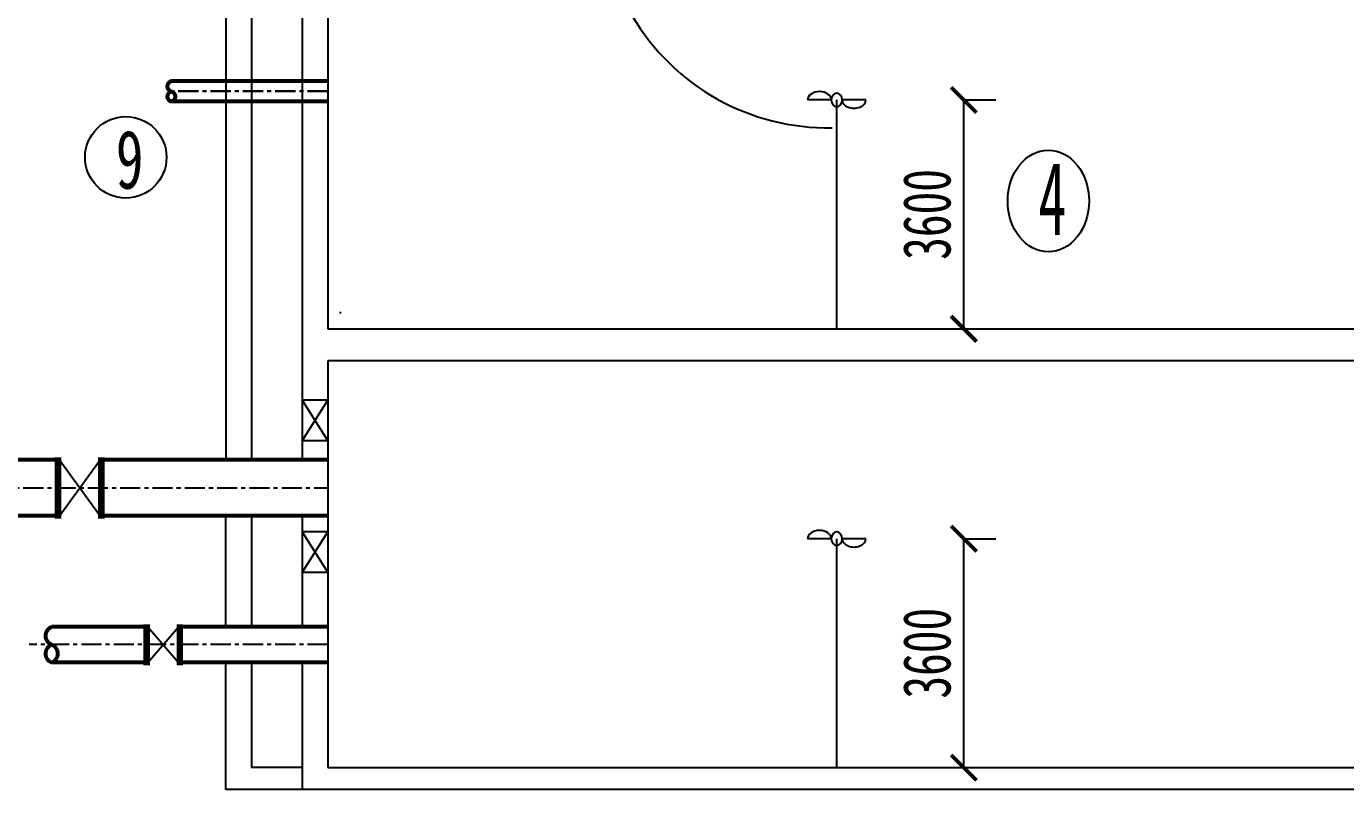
# Model space of a CAD drawing. Header units: millimetres. Extents: x 738100 to 1284508, y 138373 to 260796.
# Drawn here: x 775163 to 795900, y 161736 to 173739 of the extents above; entities that cross this region are included whole.
import ezdxf

# ---------------------------------------------------------------- set-up
doc = ezdxf.new("R2010")
doc.units = ezdxf.units.MM
doc.linetypes.add('CENTER', pattern=[50.8, 31.75, -6.35, 6.35, -6.35])
doc.layers.add('污水管', color=1, linetype='Continuous', lineweight=53)
doc.layers.add('消化液回流', color=194, linetype='Continuous', lineweight=53)
doc.layers.add('轴线', color=6, linetype='CENTER')
doc.styles.add('样式 3', font='', dxfattribs={"width": 0.7, "height": 1000})
doc.styles.add('长仿宋', font='simfang.ttf', dxfattribs={"width": 0.7})
doc.styles.get('样式 3').set_extended_font_data('FangSong_GB2312')
doc.dimstyles.new('副本ISO-25', dxfattribs={"dimtxt": 750, "dimasz": 400, "dimexe": 500, "dimexo": 200, "dimgap": 200, "dimtad": 1, "dimdec": 1, "dimdsep": 46, "dimtxsty": '长仿宋', "dimblk": 'ARCHTICK', "dimcen": 200, "dimadec": 0, "dimazin": 0, "dimtfac": 1, "dimtdec": 1, "dimtmove": 0, "dimatfit": 3, "dimldrblk": 'ARCHTICK', "dimfxl": 0.5, "dimfxlon": 1, "dimarcsym": 0})

# ---------------------------------------------------------------- blocks, each defined once
blk = doc.blocks.new('_ArchTick')
at = {"color": 0, "linetype": 'ByBlock', "lineweight": 25, "const_width": 0.15}
blk.add_lwpolyline([(-0.5, -0.5), (0.5, 0.5)], dxfattribs=at)
blk = doc.blocks.new('*D22')
at = {"color": 0, "lineweight": -2, "ltscale": 100, "transparency": 16777216}
for p, q in [((766219, 168482), (765718, 168482)), ((766218, 162082), (766218, 168482)), ((766219, 162082), (765718, 162082))]:
    blk.add_line(p, q, dxfattribs=at)
at = {"layer": 'Defpoints', "color": 0, "ltscale": 100, "transparency": 16777216}
for p in [(766218, 168482), (779900, 168482), (779900, 162082)]:
    blk.add_point(p, dxfattribs=at)
at = {"color": 0, "lineweight": -2, "ltscale": 100, "transparency": 16777216, "xscale": 400, "yscale": 400, "zscale": 400}
for p, rotation in [((766218, 168482), 90), ((766218, 162082), 270)]:
    blk.add_blockref('_ArchTick', p, dxfattribs=dict(at, rotation=rotation))
at = {"color": 0, "lineweight": -3, "ltscale": 100, "transparency": 16777216, "insert": (765639, 165282), "char_height": 750, "attachment_point": 5, "rotation": 90, "style": '长仿宋'}
blk.add_mtext('6400', dxfattribs=at)
blk = doc.blocks.new('*D23')
at = {"color": 0, "lineweight": -2, "ltscale": 100, "transparency": 16777216}
for p, q in [((766218, 168982), (766218, 171630)), ((766219, 168982), (765718, 168982)), ((766218, 168482), (766218, 168982)), ((766219, 168482), (765718, 168482))]:
    blk.add_line(p, q, dxfattribs=at)
at = {"layer": 'Defpoints', "color": 0, "ltscale": 100, "transparency": 16777216}
for p in [(766218, 168982), (779900, 168982), (779900, 168482)]:
    blk.add_point(p, dxfattribs=at)
at = {"color": 0, "lineweight": -2, "ltscale": 100, "transparency": 16777216, "xscale": 400, "yscale": 400, "zscale": 400}
for p, rotation in [((766218, 168982), 90), ((766218, 168482), 270)]:
    blk.add_blockref('_ArchTick', p, dxfattribs=dict(at, rotation=rotation))
at = {"color": 0, "lineweight": -3, "ltscale": 100, "transparency": 16777216, "insert": (765637, 170506), "char_height": 750, "attachment_point": 5, "rotation": 90, "style": '长仿宋'}
blk.add_mtext('500.4', dxfattribs=at)
blk = doc.blocks.new('*D24')
at = {"color": 0, "lineweight": -2, "ltscale": 100, "transparency": 16777216}
for p, q in [((766219, 175382), (765718, 175382)), ((766218, 168982), (766218, 175382)), ((766219, 168982), (765718, 168982))]:
    blk.add_line(p, q, dxfattribs=at)
at = {"layer": 'Defpoints', "color": 0, "ltscale": 100, "transparency": 16777216}
for p in [(766218, 175382), (779900, 175382), (779900, 168982)]:
    blk.add_point(p, dxfattribs=at)
at = {"color": 0, "lineweight": -2, "ltscale": 100, "transparency": 16777216, "xscale": 400, "yscale": 400, "zscale": 400}
for p, rotation in [((766218, 175382), 90), ((766218, 168982), 270)]:
    blk.add_blockref('_ArchTick', p, dxfattribs=dict(at, rotation=rotation))
at = {"color": 0, "lineweight": -3, "ltscale": 100, "transparency": 16777216, "insert": (765639, 172182), "char_height": 750, "attachment_point": 5, "rotation": 90, "style": '长仿宋'}
blk.add_mtext('6400', dxfattribs=at)
blk = doc.blocks.new('*D194')
at = {"color": 0, "lineweight": -2, "ltscale": 10, "transparency": 16777216}
for p, q in [((789900, 165682), (790400, 165682)), ((789900, 162082), (789900, 165682)), ((789900, 162082), (790400, 162082))]:
    blk.add_line(p, q, dxfattribs=at)
at = {"layer": 'Defpoints', "color": 0, "ltscale": 10, "transparency": 16777216}
for p in [(787900, 165682), (789900, 165682), (787900, 162082)]:
    blk.add_point(p, dxfattribs=at)
at = {"color": 0, "lineweight": -2, "ltscale": 10, "transparency": 16777216, "xscale": 400, "yscale": 400, "zscale": 400}
for p, rotation in [((789900, 165682), 90), ((789900, 162082), 270)]:
    blk.add_blockref('_ArchTick', p, dxfattribs=dict(at, rotation=rotation))
at = {"color": 0, "ltscale": 10, "transparency": 16777216, "insert": (789321, 163882), "char_height": 750, "attachment_point": 5, "rotation": 90, "style": '长仿宋'}
blk.add_mtext('3600', dxfattribs=at)
blk = doc.blocks.new('*D198')
at = {"color": 0, "lineweight": -2, "ltscale": 10, "transparency": 16777216}
for p, q in [((789900, 172582), (790400, 172582)), ((789900, 168982), (789900, 172582)), ((789900, 168982), (790400, 168982))]:
    blk.add_line(p, q, dxfattribs=at)
at = {"layer": 'Defpoints', "color": 0, "ltscale": 10, "transparency": 16777216}
for p in [(787900, 172582), (789900, 172582), (787900, 168982)]:
    blk.add_point(p, dxfattribs=at)
at = {"color": 0, "lineweight": -2, "ltscale": 10, "transparency": 16777216, "xscale": 400, "yscale": 400, "zscale": 400}
for p, rotation in [((789900, 172582), 90), ((789900, 168982), 270)]:
    blk.add_blockref('_ArchTick', p, dxfattribs=dict(at, rotation=rotation))
at = {"color": 0, "ltscale": 10, "transparency": 16777216, "insert": (789321, 170782), "char_height": 750, "attachment_point": 5, "rotation": 90, "style": '长仿宋'}
blk.add_mtext('3600', dxfattribs=at)

msp = doc.modelspace()

# ---------------------------------------------------------------- linework, layer by layer
at = {"lineweight": -3, "ltscale": 100}
for p, q in [((778300.494, 202849.464), (778300.494, 166920.906)), ((778700.494, 200321.464), (778700.494, 166920.906)), ((779900.494, 175382.164), (779900.494, 168982.164)), ((779500.494, 169717.864), (779500.494, 169157.864)), ((779900.494, 168982.164), (843900.494, 168982.164)), ((843900.494, 168481.804), (779900.494, 168481.804)), ((779900.494, 168481.804), (779900.494, 162081.804)), ((778300.494, 164294.874), (778300.494, 166040.906)), ((778700.494, 166040.906), (778700.494, 164294.874)), ((779500.494, 166040.906), (779500.494, 164294.874)), ((778300.494, 161736.324), (778300.494, 163734.874)), ((778700.494, 163734.874), (778700.494, 162081.804)), ((779500.494, 163734.874), (779500.494, 161736.324)), ((779500.494, 162081.804), (778700.494, 162081.804)), ((779900.494, 162081.804), (843900.494, 162081.804)), ((779500.494, 161736.324), (778300.494, 161736.324)), ((844300.494, 161736.324), (779500.494, 161736.324))]:
    msp.add_line(p, q, dxfattribs=at)
at = {"lineweight": -3}
for p, q in [((779500.494, 202881.464), (779500.494, 169717.864)), ((779500.494, 169157.864), (779500.494, 166920.906))]:
    msp.add_line(p, q, dxfattribs=at)
at = {"color": 7, "linetype": 'Continuous', "lineweight": -3}
for p, q in [((787815.241, 172582.164), (787441.995, 172582.164)), ((787815.241, 172582.164), (787441.995, 172582.164)), ((788358.993, 172582.164), (787985.748, 172582.164)), ((788358.993, 172582.164), (787985.748, 172582.164)), ((787815.241, 165681.804), (787441.995, 165681.804)), ((787815.241, 165681.804), (787441.995, 165681.804)), ((788358.993, 165681.804), (787985.748, 165681.804)), ((788358.993, 165681.804), (787985.748, 165681.804))]:
    msp.add_line(p, q, dxfattribs=at)
at = {"ltscale": 10}
for p, q in [((787900.494, 168982.164), (787900.494, 172582.164)), ((780100.494, 169226.375), (780100.494, 169251.975)), ((779900.494, 167862.382), (779500.494, 167862.382)), ((779500.494, 167862.382), (779900.494, 167222.382)), ((779500.494, 167222.382), (779900.494, 167862.382)), ((779900.494, 167222.382), (779500.494, 167222.382)), ((775682.86, 166040.906), (776322.86, 166920.906)), ((775682.86, 166920.906), (776322.86, 166040.906)), ((779900.494, 165792.312), (779500.494, 165792.312)), ((779500.494, 165792.312), (779900.494, 165152.312)), ((779500.494, 165152.312), (779900.494, 165792.312)), ((787900.494, 162081.804), (787900.494, 165681.804)), ((779900.494, 165152.312), (779500.494, 165152.312)), ((777072.521, 164294.874), (777552.521, 163734.874)), ((777072.521, 163734.874), (777552.521, 164294.874))]:
    msp.add_line(p, q, dxfattribs=at)
msp.add_circle((776725.776, 171680.206), 640)
at = {"color": 7, "lineweight": -3}
msp.add_arc((787761.159, 175710.008), 3565.52, 88.8787302, 271.1212698, dxfattribs=at)
at = {"color": 7, "linetype": 'Continuous', "lineweight": -3}
for centre, start_param, end_param in [((787628.618, 172582.164), 3.141592654, 6.283185307), ((787628.618, 172582.164), 3.141592654, 6.283185307), ((788172.37, 172582.164), 0, 3.141592654), ((788172.37, 172582.164), 0, 3.141592654), ((787628.618, 165681.804), 3.141592654, 6.283185307), ((787628.618, 165681.804), 3.141592654, 6.283185307), ((788172.37, 165681.804), 0, 3.141592654), ((788172.37, 165681.804), 0, 3.141592654)]:
    msp.add_ellipse(centre, major_axis=(-186.623, 0), ratio=0.700430958, start_param=start_param, end_param=end_param, dxfattribs=at)
at = {"color": 7, "linetype": 'Continuous', "lineweight": -3, "extrusion": (0, 0, -1)}
for centre in [(787900.494, 172582.164), (787900.494, 172582.164), (787900.494, 165681.804), (787900.494, 165681.804)]:
    msp.add_ellipse(centre, major_axis=(0, 106.567), ratio=0.8, start_param=1.570796327, end_param=7.853981634, dxfattribs=at)
msp.add_ellipse((791228.844, 170993.08), major_axis=(0, 800), ratio=0.8, start_param=4.71238898, end_param=10.995574288)
at = {"layer": 'Defpoints', "lineweight": 53}
for p, q in [((779900.494, 172876.29), (777441.529, 172876.29)), ((779900.494, 172556.29), (777441.529, 172556.29))]:
    msp.add_line(p, q, dxfattribs=at)
at = {"layer": 'Defpoints', "lineweight": 53, "ltscale": 10}
for centre, start, end in [((777459.163, 172796.29), 102.4302141, 257.5697859), ((777459.163, 172636.29), 102.4302141, 257.5697859), ((777423.896, 172636.29), 282.4302141, 77.5697859)]:
    msp.add_arc(centre, 81.92, start, end, dxfattribs=at)
at = {"layer": '污水管', "ltscale": 10}
for p, q in [((775642.86, 166000.906), (775642.86, 166960.906)), ((775682.86, 166000.906), (775682.86, 166960.906)), ((776322.86, 166000.906), (776322.86, 166960.906)), ((776362.86, 166000.906), (776362.86, 166960.906)), ((775642.86, 166920.906), (774096.147, 166920.906)), ((779887.824, 166920.906), (776362.86, 166920.906)), ((775642.86, 166040.906), (774096.147, 166040.906)), ((779887.824, 166040.906), (776362.86, 166040.906))]:
    msp.add_line(p, q, dxfattribs=at)
at = {"layer": '消化液回流', "ltscale": 10}
for p, q in [((777032.521, 164294.874), (775561.723, 164294.874)), ((777032.521, 164334.874), (777032.521, 163694.874)), ((777072.521, 164334.874), (777072.521, 163694.874)), ((777552.521, 164334.874), (777552.521, 163694.874)), ((777592.521, 164334.874), (777592.521, 163694.874)), ((779900.494, 164294.874), (777592.521, 164294.874)), ((777032.521, 163734.874), (775561.723, 163734.874)), ((779900.494, 163734.874), (777592.521, 163734.874))]:
    msp.add_line(p, q, dxfattribs=at)
for centre, start, end in [((775613.308, 164154.874), 110.2269395, 249.7730605), ((775613.308, 163874.874), 110.2269395, 249.7730605), ((775510.139, 163874.874), 290.2269395, 69.7730605)]:
    msp.add_arc(centre, 149.201, start, end, dxfattribs=at)
at = {"layer": '轴线', "ltscale": 10}
for p, q in [((779900.494, 172718.264), (777434.203, 172718.264)), ((779900.494, 172716.29), (777441.529, 172716.29)), ((774096.147, 166480.906), (779902.02, 166480.906)), ((779900.494, 164020.29), (775206.682, 164020.29)), ((779900.494, 164020.29), (775206.682, 164020.29)), ((779900.494, 164017.404), (777521.529, 164017.404))]:
    msp.add_line(p, q, dxfattribs=at)

# ---------------------------------------------------------------- texts
at = {"style": '样式 3', "oblique": 0.0026621, "width": 0.56}
msp.add_text('4', height=1150.575, rotation=0.0073946, dxfattribs=at).set_placement((791070.504, 170459.423))
at = {"insert": (776567.436, 172107.132), "char_height": 920.46, "width": 7190.62035, "attachment_point": 1, "rotation": 359.9940843, "style": '样式 3'}
msp.add_mtext('9', dxfattribs=at)

# ---------------------------------------------------------------- dimensions: what is measured, and where the dimension line sits
at = {"lineweight": -3, "ltscale": 100}
for base, p1, p2, picture, middle in [((766218.051, 175382.164), (779900.494, 168982.164), (779900.494, 175382.164), '*D24', (765638.766, 172182.164)), ((766218.051, 168982.164), (779900.494, 168481.804), (779900.494, 168982.164), '*D23', (765636.623, 170506.164)), ((766218.051, 168481.804), (779900.494, 162081.804), (779900.494, 168481.804), '*D22', (765638.766, 165281.804))]:
    dim = msp.add_linear_dim(base=base, p1=p1, p2=p2, angle=90, dimstyle='副本ISO-25', dxfattribs=at)
    dim.commit()
    dim.dimension.update_dxf_attribs({"geometry": picture, "text_midpoint": middle})
at = {"ltscale": 10}
for base, p1, p2, picture, middle in [((789900.177, 172582.164), (787900.494, 168982.164), (787900.494, 172582.164), '*D198', (789320.891, 170782.164)), ((789900.177, 165681.804), (787900.494, 162081.804), (787900.494, 165681.804), '*D194', (789320.891, 163881.804))]:
    dim = msp.add_linear_dim(base=base, p1=p1, p2=p2, angle=90, dimstyle='副本ISO-25', dxfattribs=at)
    dim.commit()
    dim.dimension.update_dxf_attribs({"geometry": picture, "text_midpoint": middle})

doc.saveas('drawing.dxf')
